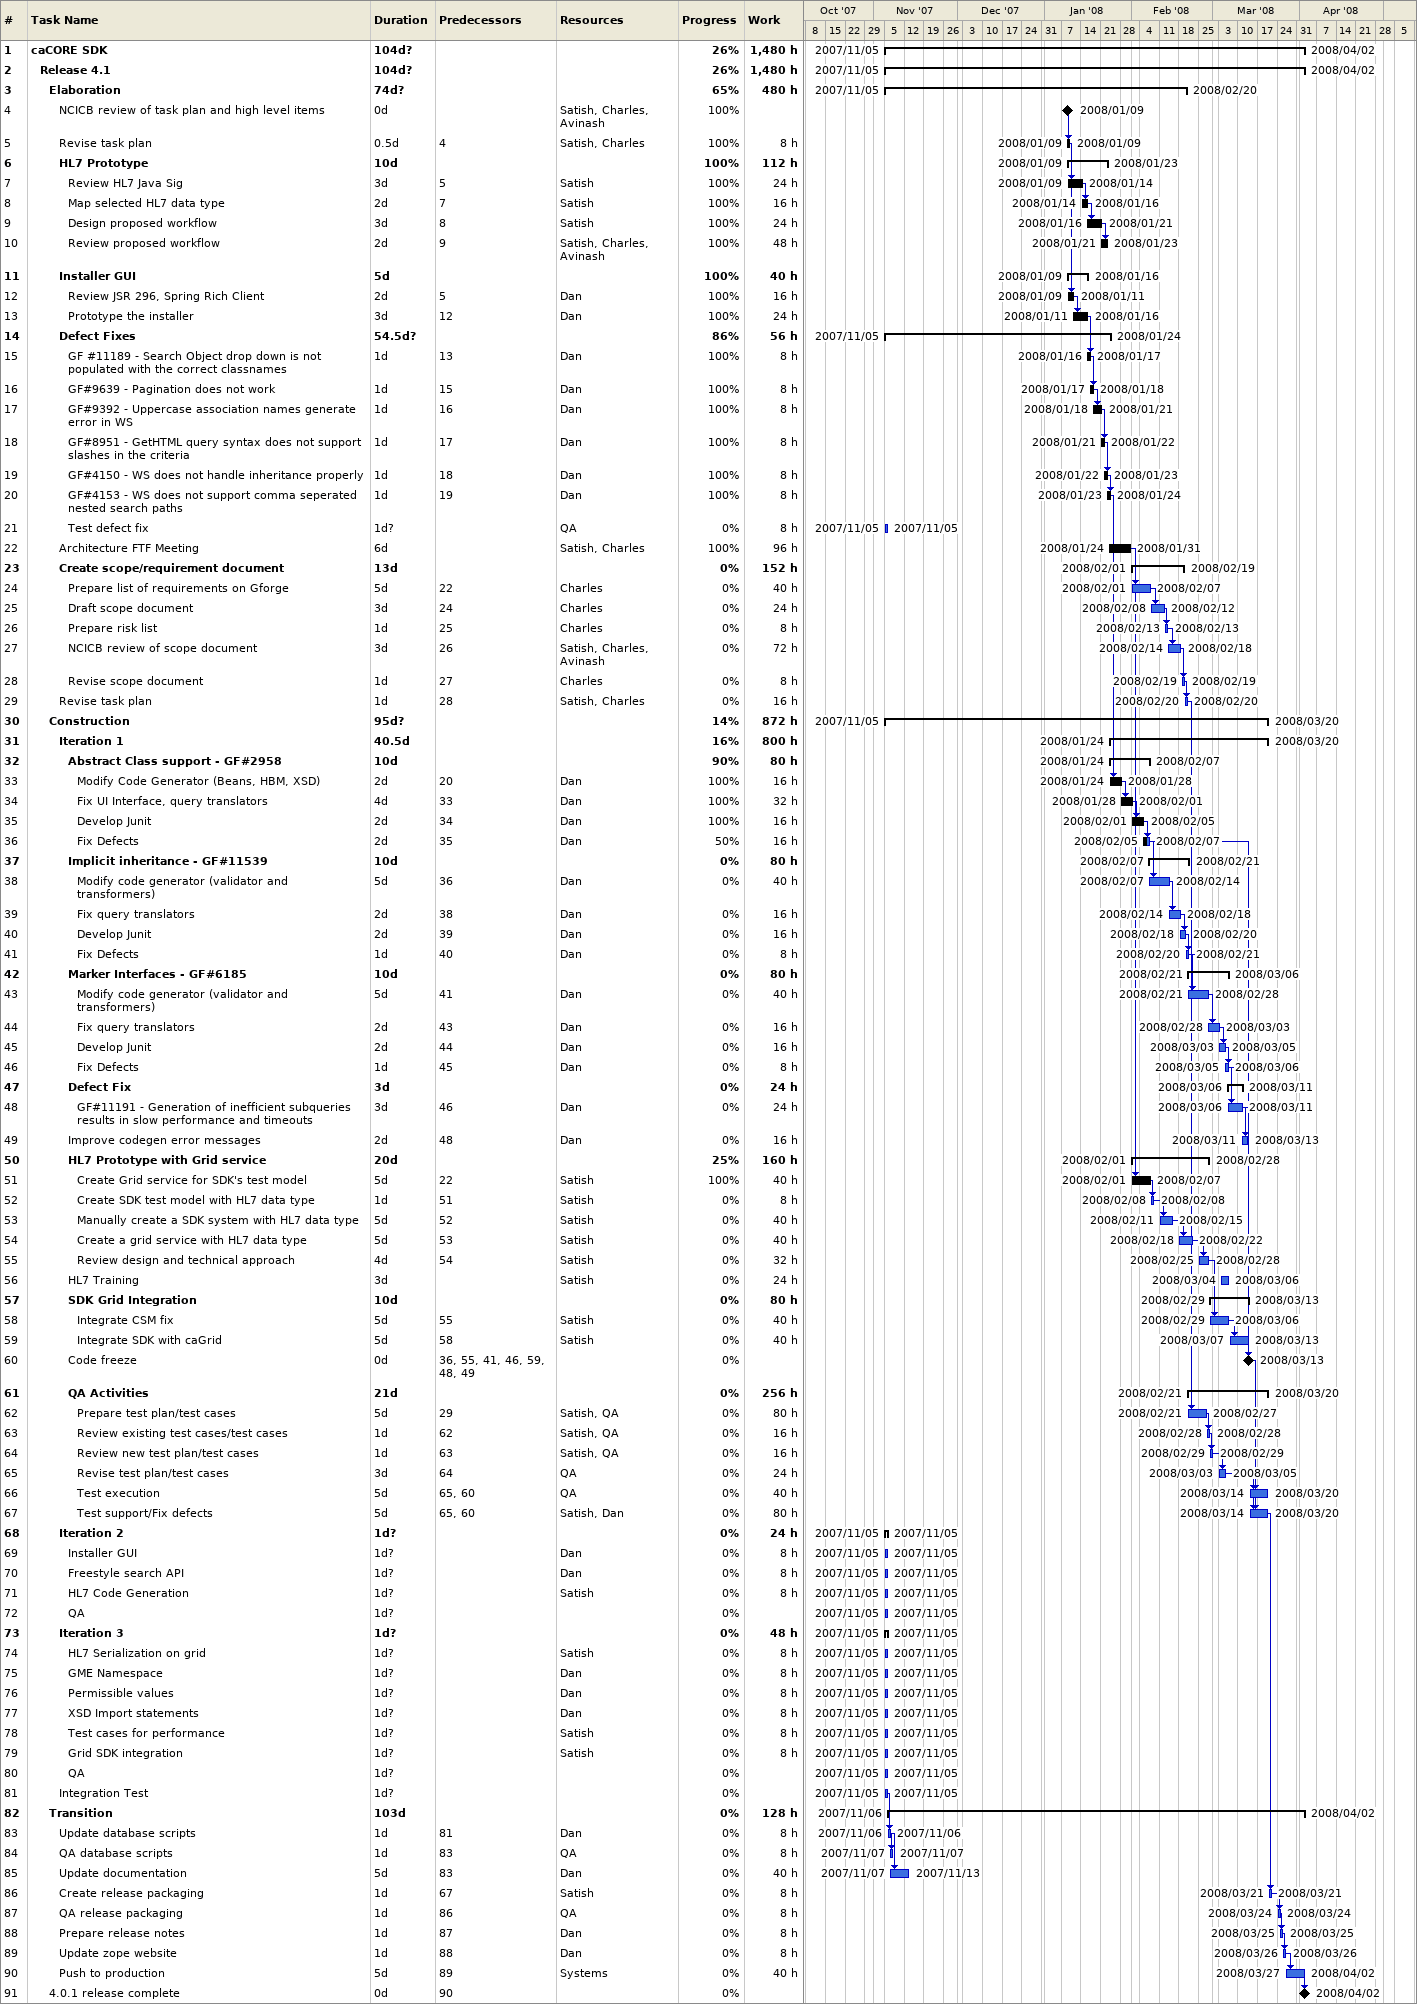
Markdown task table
| ID | Level | Task | Duration | Start | Finish | Predecessors | Resources | % complete | Work (h) |
|---|---|---|---|---|---|---|---|---|---|
| 1 | 1 | **caCORE SDK** | 104d? | 2007-11-05 | 2008-04-02 |  |  | 26 | 1480 |
| 2 | 2 | **Release 4.1** | 104d? | 2007-11-05 | 2008-04-02 |  |  | 26 | 1480 |
| 3 | 3 | **Elaboration** | 74d? | 2007-11-05 | 2008-02-20 |  |  | 65 | 480 |
| 4 | 4 | NCICB review of task plan and high level items | 0d | 2008-01-09 | 2008-01-09 |  | Satish, Charles, Avinash | 100 |  |
| 5 | 4 | Revise task plan | 0.5d | 2008-01-09 | 2008-01-09 | 4 | Satish, Charles | 100 | 8 |
| 6 | 4 | **HL7 Prototype** | 10d | 2008-01-09 | 2008-01-23 |  |  | 100 | 112 |
| 7 | 5 | Review HL7 Java Sig | 3d | 2008-01-09 | 2008-01-14 | 5 | Satish | 100 | 24 |
| 8 | 5 | Map selected HL7 data type | 2d | 2008-01-14 | 2008-01-16 | 7 | Satish | 100 | 16 |
| 9 | 5 | Design proposed workflow | 3d | 2008-01-16 | 2008-01-21 | 8 | Satish | 100 | 24 |
| 10 | 5 | Review proposed workflow | 2d | 2008-01-21 | 2008-01-23 | 9 | Satish, Charles, Avinash | 100 | 48 |
| 11 | 4 | **Installer GUI** | 5d | 2008-01-09 | 2008-01-16 |  |  | 100 | 40 |
| 12 | 5 | Review JSR 296, Spring Rich Client | 2d | 2008-01-09 | 2008-01-11 | 5 | Dan | 100 | 16 |
| 13 | 5 | Prototype the installer | 3d | 2008-01-11 | 2008-01-16 | 12 | Dan | 100 | 24 |
| 14 | 4 | **Defect Fixes** | 54.5d? | 2007-11-05 | 2008-01-24 |  |  | 86 | 56 |
| 15 | 5 | GF #11189 - Search Object drop down is not populated with the correct classnames | 1d | 2008-01-16 | 2008-01-17 | 13 | Dan | 100 | 8 |
| 16 | 5 | GF#9639 - Pagination does not work | 1d | 2008-01-17 | 2008-01-18 | 15 | Dan | 100 | 8 |
| 17 | 5 | GF#9392 - Uppercase association names generate error in WS | 1d | 2008-01-18 | 2008-01-21 | 16 | Dan | 100 | 8 |
| 18 | 5 | GF#8951 - GetHTML query syntax does not support slashes in the criteria | 1d | 2008-01-21 | 2008-01-22 | 17 | Dan | 100 | 8 |
| 19 | 5 | GF#4150 - WS does not handle inheritance properly | 1d | 2008-01-22 | 2008-01-23 | 18 | Dan | 100 | 8 |
| 20 | 5 | GF#4153 - WS does not support comma seperated nested search paths | 1d | 2008-01-23 | 2008-01-24 | 19 | Dan | 100 | 8 |
| 21 | 5 | Test defect fix | 1d? | 2007-11-05 | 2007-11-05 |  | QA | 0 | 8 |
| 22 | 4 | Architecture FTF Meeting | 6d | 2008-01-24 | 2008-01-31 |  | Satish, Charles | 100 | 96 |
| 23 | 4 | **Create scope/requirement document** | 13d | 2008-02-01 | 2008-02-19 |  |  | 0 | 152 |
| 24 | 5 | Prepare list of requirements on Gforge | 5d | 2008-02-01 | 2008-02-07 | 22 | Charles | 0 | 40 |
| 25 | 5 | Draft scope document | 3d | 2008-02-08 | 2008-02-12 | 24 | Charles | 0 | 24 |
| 26 | 5 | Prepare risk list | 1d | 2008-02-13 | 2008-02-13 | 25 | Charles | 0 | 8 |
| 27 | 5 | NCICB review of scope document | 3d | 2008-02-14 | 2008-02-18 | 26 | Satish, Charles, Avinash | 0 | 72 |
| 28 | 5 | Revise scope document | 1d | 2008-02-19 | 2008-02-19 | 27 | Charles | 0 | 8 |
| 29 | 4 | Revise task plan | 1d | 2008-02-20 | 2008-02-20 | 28 | Satish, Charles | 0 | 16 |
| 30 | 3 | **Construction** | 95d? | 2007-11-05 | 2008-03-20 |  |  | 14 | 872 |
| 31 | 4 | **Iteration 1** | 40.5d | 2008-01-24 | 2008-03-20 |  |  | 16 | 800 |
| 32 | 5 | **Abstract Class support - GF#2958** | 10d | 2008-01-24 | 2008-02-07 |  |  | 90 | 80 |
| 33 | 6 | Modify Code Generator (Beans, HBM, XSD) | 2d | 2008-01-24 | 2008-01-28 | 20 | Dan | 100 | 16 |
| 34 | 6 | Fix UI Interface, query translators | 4d | 2008-01-28 | 2008-02-01 | 33 | Dan | 100 | 32 |
| 35 | 6 | Develop Junit | 2d | 2008-02-01 | 2008-02-05 | 34 | Dan | 100 | 16 |
| 36 | 6 | Fix Defects | 2d | 2008-02-05 | 2008-02-07 | 35 | Dan | 50 | 16 |
| 37 | 5 | **Implicit inheritance - GF#11539** | 10d | 2008-02-07 | 2008-02-21 |  |  | 0 | 80 |
| 38 | 6 | Modify code generator (validator and transformers) | 5d | 2008-02-07 | 2008-02-14 | 36 | Dan | 0 | 40 |
| 39 | 6 | Fix query translators | 2d | 2008-02-14 | 2008-02-18 | 38 | Dan | 0 | 16 |
| 40 | 6 | Develop Junit | 2d | 2008-02-18 | 2008-02-20 | 39 | Dan | 0 | 16 |
| 41 | 6 | Fix Defects | 1d | 2008-02-20 | 2008-02-21 | 40 | Dan | 0 | 8 |
| 42 | 5 | **Marker Interfaces - GF#6185** | 10d | 2008-02-21 | 2008-03-06 |  |  | 0 | 80 |
| 43 | 6 | Modify code generator (validator and transformers) | 5d | 2008-02-21 | 2008-02-28 | 41 | Dan | 0 | 40 |
| 44 | 6 | Fix query translators | 2d | 2008-02-28 | 2008-03-03 | 43 | Dan | 0 | 16 |
| 45 | 6 | Develop Junit | 2d | 2008-03-03 | 2008-03-05 | 44 | Dan | 0 | 16 |
| 46 | 6 | Fix Defects | 1d | 2008-03-05 | 2008-03-06 | 45 | Dan | 0 | 8 |
| 47 | 5 | **Defect Fix** | 3d | 2008-03-06 | 2008-03-11 |  |  | 0 | 24 |
| 48 | 6 | GF#11191 - Generation of inefficient subqueries results in slow performance and timeouts | 3d | 2008-03-06 | 2008-03-11 | 46 | Dan | 0 | 24 |
| 49 | 5 | Improve codegen error messages | 2d | 2008-03-11 | 2008-03-13 | 48 | Dan | 0 | 16 |
| 50 | 5 | **HL7 Prototype with Grid service** | 20d | 2008-02-01 | 2008-02-28 |  |  | 25 | 160 |
| 51 | 6 | Create Grid service for SDK's test model | 5d | 2008-02-01 | 2008-02-07 | 22 | Satish | 100 | 40 |
| 52 | 6 | Create SDK test model with HL7 data type | 1d | 2008-02-08 | 2008-02-08 | 51 | Satish | 0 | 8 |
| 53 | 6 | Manually create a SDK system with HL7 data type | 5d | 2008-02-11 | 2008-02-15 | 52 | Satish | 0 | 40 |
| 54 | 6 | Create a grid service with HL7 data type | 5d | 2008-02-18 | 2008-02-22 | 53 | Satish | 0 | 40 |
| 55 | 6 | Review design and technical approach | 4d | 2008-02-25 | 2008-02-28 | 54 | Satish | 0 | 32 |
| 56 | 5 | HL7 Training | 3d | 2008-03-04 | 2008-03-06 |  | Satish | 0 | 24 |
| 57 | 5 | **SDK Grid Integration** | 10d | 2008-02-29 | 2008-03-13 |  |  | 0 | 80 |
| 58 | 6 | Integrate CSM fix | 5d | 2008-02-29 | 2008-03-06 | 55 | Satish | 0 | 40 |
| 59 | 6 | Integrate SDK with caGrid | 5d | 2008-03-07 | 2008-03-13 | 58 | Satish | 0 | 40 |
| 60 | 5 | Code freeze | 0d | 2008-03-13 | 2008-03-13 | 36, 55, 41, 46, 59, 48, 49 |  | 0 |  |
| 61 | 5 | **QA Activities** | 21d | 2008-02-21 | 2008-03-20 |  |  | 0 | 256 |
| 62 | 6 | Prepare test plan/test cases | 5d | 2008-02-21 | 2008-02-27 | 29 | Satish, QA | 0 | 80 |
| 63 | 6 | Review existing test cases/test cases | 1d | 2008-02-28 | 2008-02-28 | 62 | Satish, QA | 0 | 16 |
| 64 | 6 | Review new test plan/test cases | 1d | 2008-02-29 | 2008-02-29 | 63 | Satish, QA | 0 | 16 |
| 65 | 6 | Revise test plan/test cases | 3d | 2008-03-03 | 2008-03-05 | 64 | QA | 0 | 24 |
| 66 | 6 | Test execution | 5d | 2008-03-14 | 2008-03-20 | 65, 60 | QA | 0 | 40 |
| 67 | 6 | Test support/Fix defects | 5d | 2008-03-14 | 2008-03-20 | 65, 60 | Satish, Dan | 0 | 80 |
| 68 | 4 | **Iteration 2** | 1d? | 2007-11-05 | 2007-11-05 |  |  | 0 | 24 |
| 69 | 5 | Installer GUI | 1d? | 2007-11-05 | 2007-11-05 |  | Dan | 0 | 8 |
| 70 | 5 | Freestyle search API | 1d? | 2007-11-05 | 2007-11-05 |  | Dan | 0 | 8 |
| 71 | 5 | HL7 Code Generation | 1d? | 2007-11-05 | 2007-11-05 |  | Satish | 0 | 8 |
| 72 | 5 | QA | 1d? | 2007-11-05 | 2007-11-05 |  |  | 0 |  |
| 73 | 4 | **Iteration 3** | 1d? | 2007-11-05 | 2007-11-05 |  |  | 0 | 48 |
| 74 | 5 | HL7 Serialization on grid | 1d? | 2007-11-05 | 2007-11-05 |  | Satish | 0 | 8 |
| 75 | 5 | GME Namespace | 1d? | 2007-11-05 | 2007-11-05 |  | Dan | 0 | 8 |
| 76 | 5 | Permissible values | 1d? | 2007-11-05 | 2007-11-05 |  | Dan | 0 | 8 |
| 77 | 5 | XSD Import statements | 1d? | 2007-11-05 | 2007-11-05 |  | Dan | 0 | 8 |
| 78 | 5 | Test cases for performance | 1d? | 2007-11-05 | 2007-11-05 |  | Satish | 0 | 8 |
| 79 | 5 | Grid SDK integration | 1d? | 2007-11-05 | 2007-11-05 |  | Satish | 0 | 8 |
| 80 | 5 | QA | 1d? | 2007-11-05 | 2007-11-05 |  |  | 0 |  |
| 81 | 4 | Integration Test | 1d? | 2007-11-05 | 2007-11-05 |  |  | 0 |  |
| 82 | 3 | **Transition** | 103d | 2007-11-06 | 2008-04-02 |  |  | 0 | 128 |
| 83 | 4 | Update database scripts | 1d | 2007-11-06 | 2007-11-06 | 81 | Dan | 0 | 8 |
| 84 | 4 | QA database scripts | 1d | 2007-11-07 | 2007-11-07 | 83 | QA | 0 | 8 |
| 85 | 4 | Update documentation | 5d | 2007-11-07 | 2007-11-13 | 83 | Dan | 0 | 40 |
| 86 | 4 | Create release packaging | 1d | 2008-03-21 | 2008-03-21 | 67 | Satish | 0 | 8 |
| 87 | 4 | QA release packaging | 1d | 2008-03-24 | 2008-03-24 | 86 | QA | 0 | 8 |
| 88 | 4 | Prepare release notes | 1d | 2008-03-25 | 2008-03-25 | 87 | Dan | 0 | 8 |
| 89 | 4 | Update zope website | 1d | 2008-03-26 | 2008-03-26 | 88 | Dan | 0 | 8 |
| 90 | 4 | Push to production | 5d | 2008-03-27 | 2008-04-02 | 89 | Systems | 0 | 40 |
| 91 | 3 | 4.0.1 release complete | 0d | 2008-04-02 | 2008-04-02 | 90 |  | 0 |  |
